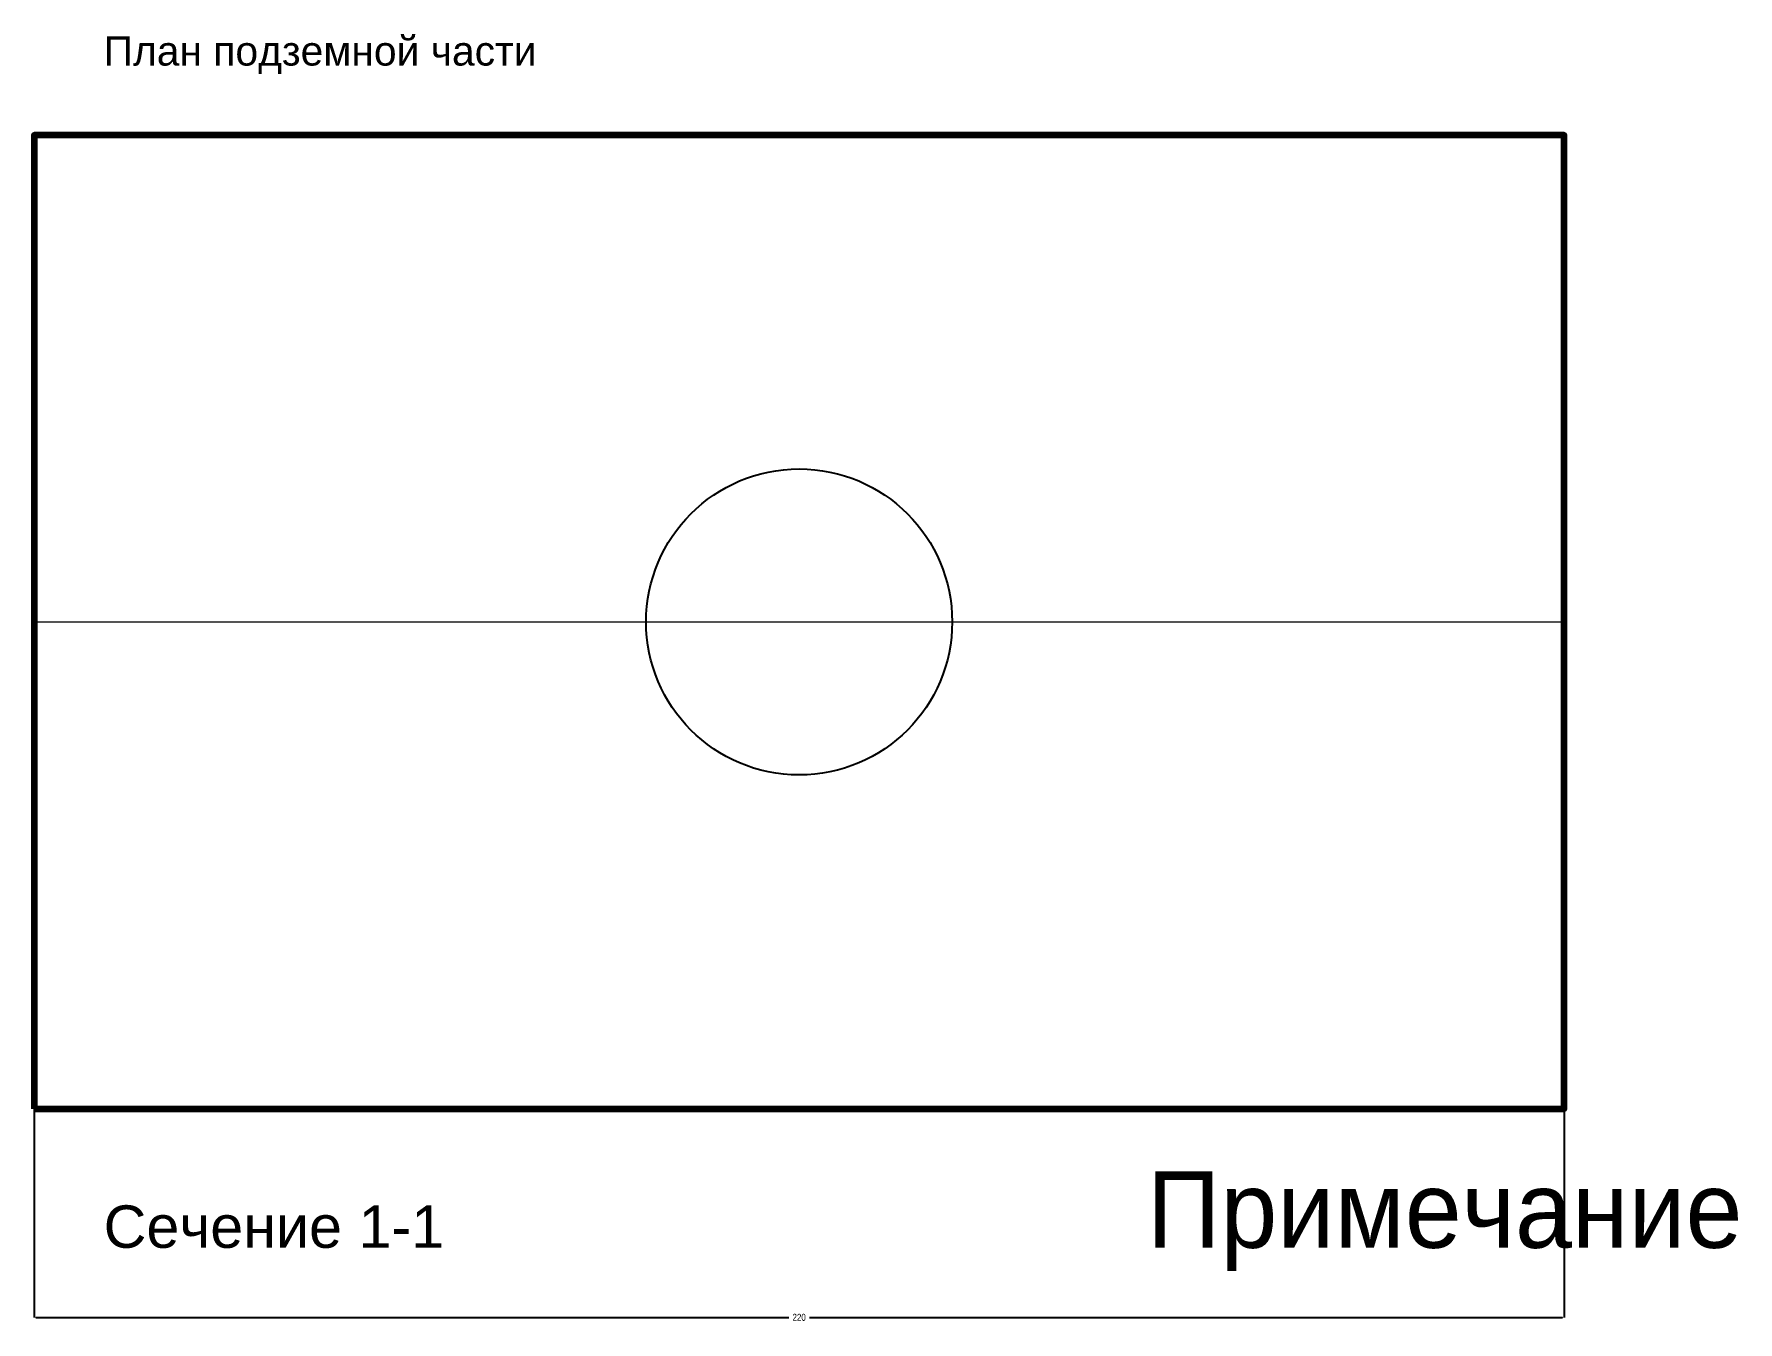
# Model space of a CAD drawing. Header units: millimetres. Extents: x 40 to 285, y 29 to 215.
import ezdxf

# ---------------------------------------------------------------- set-up
doc = ezdxf.new("R2010")
doc.units = ezdxf.units.MM
doc.layers.add('Layer1', color=7, linetype='Continuous', lineweight=211)
doc.layers.add('MyFancyLayer', color=7, linetype='Continuous', lineweight=13)
doc.layers.add('Sketch', color=7, linetype='Continuous')
doc.styles.add('Arial', font='arial.ttf')
doc.styles.add('OpenSansCondensed-Light', font='OpenSansCondensed-Light.ttf')
doc.dimstyles.get("Standard").update_dxf_attribs({"dimtxt": 2.5, "dimasz": 2.5, "dimexe": 1.25, "dimexo": 0.625, "dimtad": 1, "dimcen": 2.5, "dimazin": 3, "dimtfac": 1, "dimtmove": 0, "dimatfit": 3})

# ---------------------------------------------------------------- blocks, each defined once
blk = doc.blocks.new('_CLOSEDFILLED')
at = {"color": 0, "linetype": 'BYBLOCK'}
blk.add_solid([(-1, 0.16), (0, 0), (-1, -0.16)], dxfattribs=at)
blk = doc.blocks.new('*D1')
for p, q in [((40, 60), (40, 30)), ((260, 60), (260, 30)), ((40.25, 30), (148.5, 30)), ((151.5, 30), (259.75, 30))]:
    blk.add_line(p, q)
at = {"layer": 'Defpoints'}
for p in [(40, 60), (260, 60), (40, 30)]:
    blk.add_point(p, dxfattribs=at)
at = {"xscale": 0.25, "yscale": 0.25, "rotation": 180}
blk.add_blockref('_CLOSEDFILLED', (40, 30), dxfattribs=at)
at = {"xscale": 0.25, "yscale": 0.25}
blk.add_blockref('_CLOSEDFILLED', (260, 30), dxfattribs=at)
at = {"insert": (150, 30), "char_height": 1, "attachment_point": 5, "style": 'OpenSansCondensed-Light'}
blk.add_mtext('220', dxfattribs=at)

msp = doc.modelspace()

# ---------------------------------------------------------------- linework, layer by layer
at = {"layer": 'Layer1', "lineweight": 211}
msp.add_lwpolyline([(40, 60), (260, 60), (260, 200), (40, 200)], close=True, dxfattribs=at)
at = {"layer": 'MyFancyLayer'}
msp.add_line((40, 130), (260, 130), dxfattribs=at)
at = {"layer": 'Sketch'}
msp.add_circle((150, 130), 22, dxfattribs=at)

# ---------------------------------------------------------------- texts
at = {"layer": 'Sketch', "style": 'Arial'}
for s, height, p in [('План подземной части', 4.2, (50, 210)), ('Сечение 1-1', 6.1, (50, 40))]:
    msp.add_text(s, height=height, dxfattribs=at).set_placement(p)
at = {"layer": 'Sketch'}
msp.add_text('Примечание', height=11, dxfattribs=at).set_placement((200, 40))

# ---------------------------------------------------------------- dimensions: what is measured, and where the dimension line sits
dim = msp.add_linear_dim(base=(40, 30), p1=(40, 60), p2=(260, 60), dimstyle='Standard')
dim.commit()
dim.dimension.update_dxf_attribs({"geometry": '*D1', "text_midpoint": (150, 30)})

doc.saveas('drawing.dxf')
